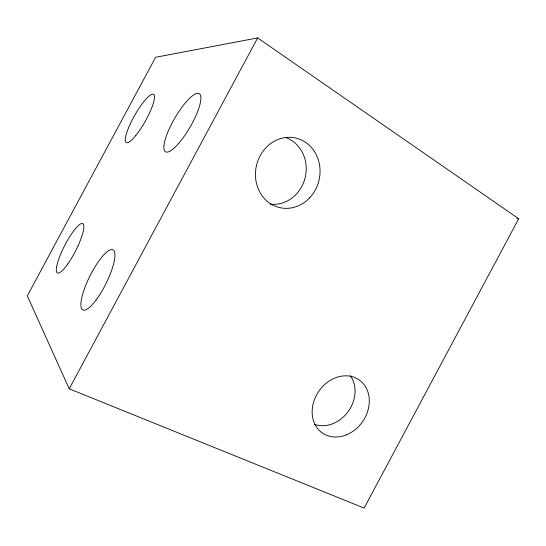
<?xml version="1.0" encoding="UTF-8"?>
<svg xmlns="http://www.w3.org/2000/svg" width="546" height="546" viewBox="0 0 546 546"><rect width="100%" height="100%" fill="white"/><g stroke="black" fill="none" stroke-linecap="round" stroke-linejoin="round"><path stroke-width="0.82" d="M518.7 218.755L364.121 508.067L69.212 388.813L27.3 295.891L155.617 57.275L257.651 37.933L518.7 218.755L517.028 218.414M69.212 388.813L257.651 37.933M350.32 375.641A31.218 26.024 -55.3 0 1 347.959 411.848A31.218 26.024 -55.3 0 1 314.353 424.297M285.613 137.49A34.378 31.177 -77.7 0 1 305.241 177.32A34.378 31.177 -77.7 0 1 270.011 204.115M346.635 434.746A32.303 26.638 -55.5 0 0 361.984 382.234A32.303 26.638 -55.5 0 0 313.554 402.265A32.303 26.638 -55.5 0 0 346.635 434.746M178.706 143.373A33.62 8.866 -59.9 0 0 199.932 94.205A33.62 8.866 -59.9 0 0 168.523 130.474A33.62 8.866 -59.9 0 0 178.706 143.373M135.736 135.579A27.716 6.067 -60.5 0 0 154.109 94.956A27.716 6.067 -60.5 0 0 129.825 124.877A27.716 6.067 -60.5 0 0 135.736 135.579M96.116 299.966A33.654 8.893 -63.4 0 0 113.5 250.15A33.654 8.893 -63.4 0 0 84.132 289.592A33.654 8.893 -63.4 0 0 96.116 299.966M309.684 197.782A35.688 32.125 -77.1 0 0 297.324 138.466A35.688 32.125 -77.1 0 0 256.231 182.262A35.688 32.125 -77.1 0 0 309.684 197.782M67.745 264.025A27.744 6.074 -62.8 0 0 83.026 223.778A27.744 6.074 -62.8 0 0 59.507 257.057A27.744 6.074 -62.8 0 0 67.745 264.025"/></g></svg>
